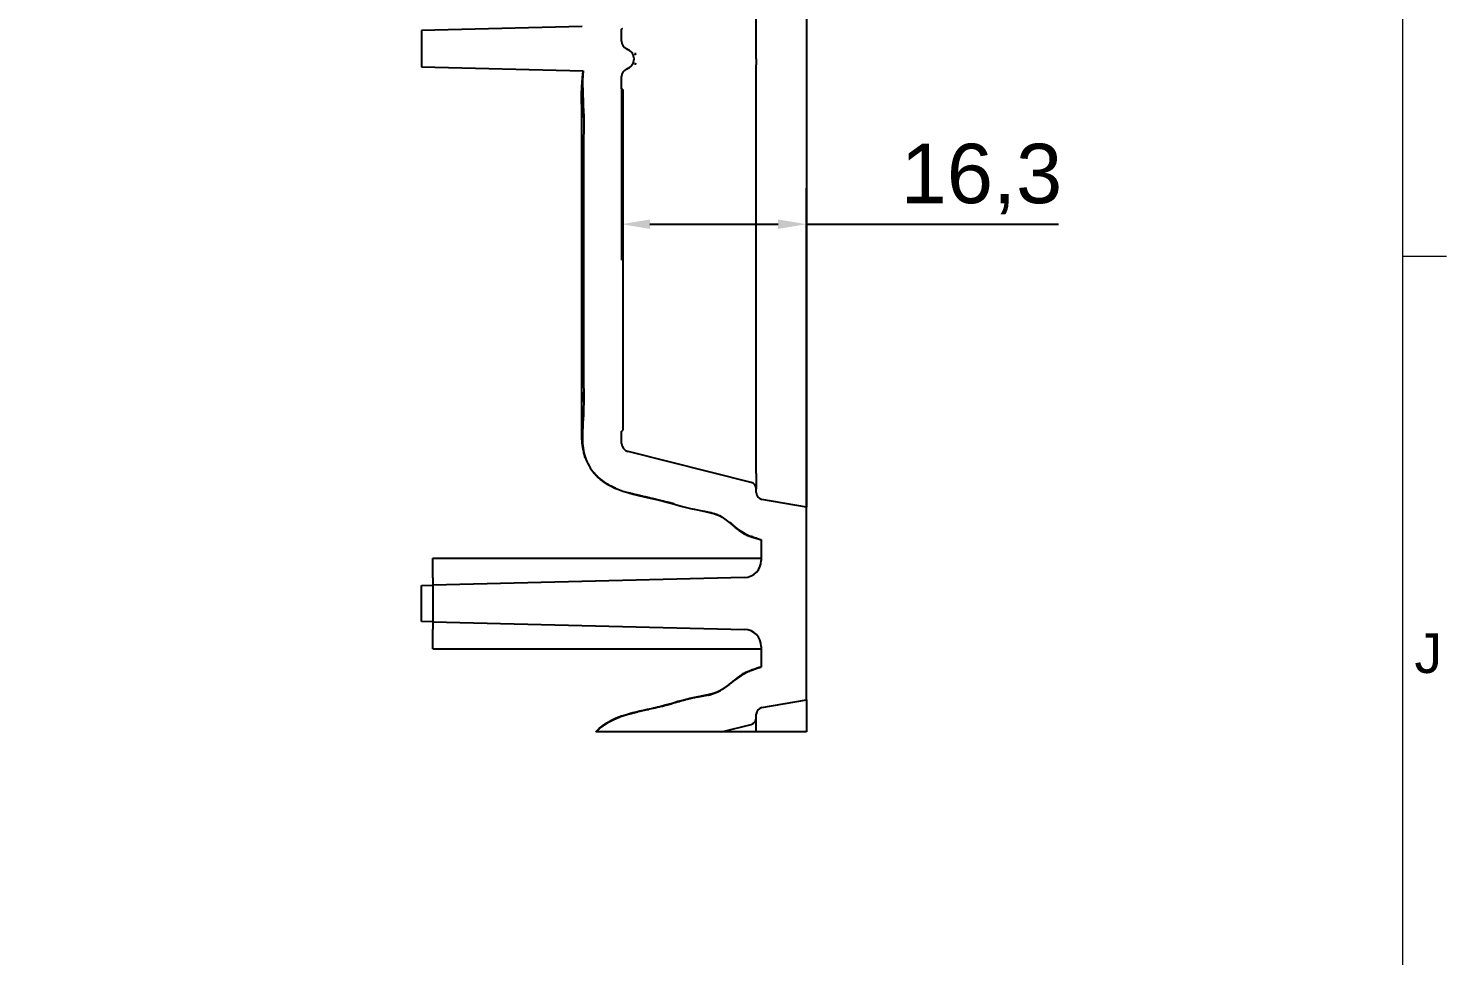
# Model space of a CAD drawing. Header units: millimetres. Extents: x 0 to 1486, y 0 to 1051.
# Drawn here: x 1309.6 to 1466.1, y 798.8 to 901.2 of the extents above; entities that cross this region are included whole.
import ezdxf

# ---------------------------------------------------------------- set-up
doc = ezdxf.new("R2010")
doc.units = ezdxf.units.MM
doc.header["$LTSCALE"] = 1.25
for name, color, linetype, lineweight, true_color in [('Bemaßungen(DIN)', 7, 'Continuous', 5, 0x262659), ('Bruchlinien(DIN)', 7, 'Continuous', 9, 0x262659), ('Sichtbare Kanten(DIN)', 7, 'Continuous', 25, 0x262659), ('Skizziergeometrie(DIN)', 7, 'Continuous', 9, 0x262659), ('Symbole(DIN)', 7, 'Continuous', 15, 0x262659)]:
    doc.layers.add(name, color=color, linetype=linetype, lineweight=lineweight, true_color=true_color)
doc.styles.add('Aktuell-DIN', font='arial.ttf')
doc.styles.add('Aktuell-DINGroßer Text', font='arial.ttf')
doc.dimstyles.new('STANDARD-DIN', dxfattribs={"dimscale": 1.25, "dimtxt": 5.25, "dimasz": 2.5, "dimexe": 3.175, "dimexo": 0, "dimgap": 0.8, "dimtad": 1, "dimrnd": 1e-08, "dimtxsty": 'Aktuell-DINGroßer Text', "dimcen": 0.09, "dimdle": 10, "dimclrd": 256, "dimclre": 256, "dimclrt": 256, "dimazin": 2, "dimtfac": 0.666667, "dimtmove": 0, "dimatfit": 3, "dimfxl": 1, "dimtolj": 1, "dimlwd": 25, "dimlwe": 25, "dimarcsym": 0})

# ---------------------------------------------------------------- blocks, each defined once
blk = doc.blocks.new('Ränder Standardrahmen')
at = {"layer": 'Skizziergeometrie(DIN)'}
blk.add_line((1169, 700.83), (1172.9, 700.83), dxfattribs=at)
at = {"layer": 'Skizziergeometrie(DIN)', "flags": 128}
blk.add_lwpolyline([(20, 20), (20, 821), (1169, 821), (1169, 20), (20, 20)], dxfattribs=at)
at = {"layer": 'Symbole(DIN)', "color": 179, "true_color": 0x262659, "insert": (1170.06, 663.98), "char_height": 3.5, "attachment_point": 7, "style": 'Aktuell-DIN'}
blk.add_mtext('J', dxfattribs=at)
blk = doc.blocks.new('*D84')
at = {"layer": 'Bemaßungen(DIN)', "color": 250, "linetype": 'Continuous', "lineweight": 25, "true_color": 0x3f3f3f, "transparency": 16777216}
for p, q in [((1375.04, 894.58), (1375.04, 875.61)), ((1395.46, 848.34), (1395.46, 883.55)), ((1378.17, 879.58), (1392.33, 879.58)), ((1395.46, 879.58), (1423.28, 879.58))]:
    blk.add_line(p, q, dxfattribs=at)
at = {"layer": 'Bemaßungen(DIN)', "color": 250, "linetype": 'Continuous', "true_color": 0x3f3f3f, "transparency": 16777216}
for points in [[(1378.17, 880.1), (1378.17, 879.06), (1375.04, 879.58)], [(1392.33, 880.1), (1392.33, 879.06), (1395.46, 879.58)]]:
    blk.add_solid(points, dxfattribs=at)
at = {"layer": 'Defpoints', "color": 0, "linetype": 'Continuous', "transparency": 16777216}
for p in [(1375.04, 894.58), (1395.46, 879.58), (1395.46, 848.34)]:
    blk.add_point(p, dxfattribs=at)
at = {"layer": 'Bemaßungen(DIN)', "color": 179, "linetype": 'Continuous', "lineweight": 25, "true_color": 0x262659, "transparency": 16777216, "insert": (1405.85, 888.46), "char_height": 6.562, "attachment_point": 1, "style": 'Aktuell-DINGroßer Text'}
blk.add_mtext('\\A1;16,3', dxfattribs=at)

msp = doc.modelspace()

# ---------------------------------------------------------------- linework, layer by layer
at = {"layer": 'Bruchlinien(DIN)'}
for points in [[(1370.655, 892.069), (1370.652, 892.197), (1370.65, 892.321), (1370.648, 892.441)], [(1370.667, 890.923), (1370.666, 891.28), (1370.663, 891.652), (1370.655, 892.069)], [(1370.653, 857.408), (1370.652, 857.596), (1370.653, 857.796), (1370.653, 858.009)]]:
    msp.add_open_spline(points, degree=3, dxfattribs=at)
at = {"layer": 'Sichtbare Kanten(DIN)'}
for p, q in [((1389.92, 898.499), (1389.92, 941.555)), ((1395.457, 919.666), (1395.457, 849.324)), ((1370.691, 901.398), (1352.957, 900.964)), ((1352.957, 900.964), (1352.957, 896.964)), ((1375.045, 899.787), (1375.045, 901.057)), ((1375.79, 898.837), (1375.57, 898.945)), ((1389.92, 897.827), (1389.92, 898.499)), ((1389.92, 897.827), (1389.92, 897.155)), ((1389.92, 852.053), (1389.92, 897.155)), ((1352.957, 896.964), (1370.808, 896.528)), ((1375.045, 894.585), (1375.045, 895.867)), ((1375.57, 896.709), (1375.79, 896.816)), ((1375.232, 856.979), (1375.232, 894.251)), ((1375.045, 855.382), (1375.045, 856.645)), ((1389.351, 851.082), (1375.756, 854.472)), ((1389.92, 852.053), (1389.92, 850.355)), ((1389.92, 849.945), (1389.92, 850.355)), ((1395.457, 848.339), (1390.54, 849.206)), ((1395.457, 849.324), (1395.457, 848.339)), ((1395.457, 827.089), (1395.457, 848.339)), ((1387.29, 846.369), (1387.29, 846.369)), ((1390.457, 844.756), (1390.457, 842.461)), ((1354.207, 840.555), (1354.207, 842.714)), ((1354.207, 842.714), (1390.457, 842.714)), ((1352.957, 839.714), (1354.207, 839.745)), ((1352.957, 835.714), (1352.957, 839.714)), ((1388.628, 840.586), (1354.207, 839.745)), ((1354.207, 840.555), (1354.207, 839.745)), ((1354.207, 839.745), (1354.207, 835.684)), ((1354.207, 835.684), (1352.957, 835.714)), ((1354.207, 835.684), (1388.628, 834.843)), ((1354.207, 835.684), (1354.207, 834.873)), ((1354.207, 832.714), (1354.207, 834.873)), ((1390.457, 832.968), (1390.457, 830.682)), ((1354.207, 832.714), (1390.457, 832.714)), ((1390.54, 826.222), (1395.457, 827.089)), ((1395.457, 827.089), (1395.457, 826.104)), ((1389.92, 825.074), (1389.92, 825.484)), ((1395.457, 826.104), (1395.457, 823.527)), ((1386.065, 823.527), (1389.351, 824.346)), ((1389.92, 823.527), (1389.92, 825.074)), ((1372.196, 823.527), (1372.19, 823.527)), ((1386.065, 823.527), (1372.215, 823.527)), ((1389.374, 823.527), (1386.065, 823.527)), ((1390.54, 823.527), (1389.92, 823.527)), ((1395.457, 823.527), (1390.54, 823.527))]:
    msp.add_line(p, q, dxfattribs=at)
for centre, radius, start, end in [((1375.982, 899.787), 0.938, 180, 243.9136), ((1375.295, 897.827), 1.125, 296.0864, 63.9136), ((1375.982, 895.867), 0.938, 116.0864, 180), ((1375.982, 855.382), 0.938, 180, 256), ((1389.17, 850.355), 0.75, 0, 76), ((1390.67, 849.945), 0.75, 180, 260), ((1388.582, 842.461), 1.875, 271.4, 0), ((1388.582, 832.968), 1.875, 0, 88.6), ((1390.67, 825.484), 0.75, 100, 180), ((1389.17, 825.074), 0.75, 284, 0)]:
    msp.add_arc(centre, radius, start, end, dxfattribs=at)
for centre, major_axis, ratio, start_param, end_param in [((1376.585, 898.46), (-0.281, -0.138), 0.6990486, 6.2831844, 6.8203987), ((1376.585, 897.194), (-0.281, 0.138), 0.6990486, 5.742563, 6.2831859), ((1376.621, 898.499), (0, -0.313), 0.2419219, 4.7123961, 5.654914), ((1376.621, 897.155), (0, -0.313), 0.2419219, 3.769864, 4.7123819)]:
    msp.add_ellipse(centre, major_axis=major_axis, ratio=ratio, start_param=start_param, end_param=end_param, dxfattribs=at)
for points, knots in [([(1375.045, 901.057), (1375.045, 901.068), (1375.046, 901.078), (1375.051, 901.098), (1375.055, 901.107), (1375.067, 901.131), (1375.078, 901.144), (1375.089, 901.154)], [-0.0080133965, -0.0080133965, -0.0080133965, -0.0080133965, -0.0058333695, -0.0058333695, -0.0036601991, -0.0036601991, -0.0000140766, -0.0000140766, -0.0000140766, -0.0000140766]), ([(1375.089, 901.154), (1375.098, 901.161), (1375.107, 901.169), (1375.125, 901.184), (1375.134, 901.191), (1375.143, 901.199)], [-0.0056065806, -0.0056065806, -0.0056065806, -0.0056065806, -0.0028097036, -0.0028097036, 0, 0, 0, 0]), ([(1370.639, 893.995), (1370.639, 893.995), (1370.639, 893.995), (1370.639, 893.995), (1370.639, 894.002), (1370.64, 894.029), (1370.64, 894.058), (1370.642, 894.142), (1370.644, 894.205), (1370.648, 894.361), (1370.652, 894.457), (1370.663, 894.705), (1370.672, 894.864), (1370.688, 895.097), (1370.693, 895.176), (1370.703, 895.306), (1370.708, 895.359), (1370.717, 895.472), (1370.721, 895.523), (1370.728, 895.602), (1370.731, 895.632), (1370.738, 895.724), (1370.742, 895.77), (1370.758, 895.974), (1370.77, 896.128), (1370.79, 896.342), (1370.797, 896.415), (1370.808, 896.528)], [6.22982929, 6.22982929, 6.22982929, 6.22982929, 6.23040032, 6.23040032, 6.24259709, 6.24259709, 6.26275581, 6.26275581, 6.28902346, 6.28902346, 6.31864655, 6.31864655, 6.36228831, 6.36228831, 6.38499778, 6.38499778, 6.40209106, 6.40209106, 6.42758716, 6.42758716, 6.4537482, 6.4537482, 6.51713126, 6.51713126, 6.61211362, 6.61211362, 6.66793607, 6.66793607, 6.66793607, 6.66793607]), ([(1370.808, 896.528), (1370.659, 895.048), (1370.788, 893.774), (1370.897, 890.548), (1370.834, 889.026), (1370.865, 884.38), (1370.848, 881.255), (1370.85, 877.393), (1370.852, 877.068), (1370.848, 873.255), (1370.842, 869.664), (1370.849, 867.152), (1370.854, 866.461), (1370.853, 864.519), (1370.836, 863.761), (1370.85, 861.081), (1370.92, 860.713), (1370.763, 857.201), (1370.686, 856.233), (1370.787, 854.639), (1370.924, 854.017), (1371.502, 852.752), (1371.925, 852.158), (1372.997, 851.131), (1373.712, 850.684), (1376.067, 849.753), (1377.628, 849.522), (1381.697, 848.49), (1381.84, 848.308), (1384.466, 847.86), (1385.002, 847.758), (1386.47, 847.177), (1387.039, 846.505), (1388.937, 845.178), (1389.887, 844.889), (1390.457, 844.756)], [-3.2057172, -3.2057172, -3.2057172, -3.2057172, -2.8632719, -2.8632719, -2.5583291, -2.5583291, -1.9316278, -1.9316278, -1.7836856, -1.7836856, -1.5984068, -1.5984068, -1.5296598, -1.5296598, -1.4054366, -1.4054366, -1.1889501, -1.1889501, -1.0534753, -1.0534753, -0.9393026, -0.9393026, -0.8236371, -0.8236371, -0.6939117, -0.6939117, -0.4948601, -0.4948601, -0.2925449, -0.2925449, -0.2401274, -0.2401274, -0.1341993, -0.1341993, -0.0103736, -0.0103736, -0.0103736, -0.0103736]), ([(1370.634, 893.041), (1370.632, 893.092), (1370.631, 893.143), (1370.624, 893.437), (1370.621, 893.685), (1370.628, 894.09), (1370.634, 894.245), (1370.647, 894.48), (1370.652, 894.559), (1370.66, 894.677), (1370.663, 894.718), (1370.666, 894.759)], [5.63804465, 5.63804465, 5.63804465, 5.63804465, 5.65174804, 5.65174804, 5.71683486, 5.71683486, 5.75447796, 5.75447796, 5.77325199, 5.77325199, 5.78350188, 5.78350188, 5.78350188, 5.78350188]), ([(1375.089, 894.489), (1375.082, 894.495), (1375.075, 894.502), (1375.063, 894.519), (1375.058, 894.528), (1375.048, 894.553), (1375.045, 894.569), (1375.045, 894.585)], [-0.0080354809, -0.0080354809, -0.0080354809, -0.0080354809, -0.0058678977, -0.0058678977, -0.0036945069, -0.0036945069, 0, 0, 0, 0]), ([(1375.143, 894.443), (1375.134, 894.451), (1375.125, 894.459), (1375.107, 894.474), (1375.098, 894.481), (1375.089, 894.489)], [-0.0056041465, -0.0056041465, -0.0056041465, -0.0056041465, -0.0028020454, -0.0028020454, -0.0000084554, -0.0000084554, -0.0000084554, -0.0000084554]), ([(1375.232, 894.251), (1375.232, 894.271), (1375.23, 894.291), (1375.22, 894.331), (1375.213, 894.35), (1375.187, 894.398), (1375.166, 894.424), (1375.143, 894.443)], [-0.015995973, -0.015995973, -0.015995973, -0.015995973, -0.011658944, -0.011658944, -0.0073149, -0.0073149, 0, 0, 0, 0]), ([(1370.651, 888.892), (1370.651, 888.892), (1370.651, 888.892), (1370.651, 888.895), (1370.651, 888.9), (1370.651, 888.915), (1370.651, 888.927), (1370.651, 888.962), (1370.651, 888.986), (1370.651, 889.053), (1370.651, 889.098), (1370.651, 889.22), (1370.652, 889.299), (1370.653, 889.522), (1370.655, 889.671), (1370.662, 890.158), (1370.668, 890.504), (1370.673, 890.962), (1370.674, 891.083), (1370.674, 891.271), (1370.674, 891.344), (1370.673, 891.454), (1370.673, 891.494), (1370.672, 891.554), (1370.672, 891.574), (1370.67, 891.641), (1370.67, 891.682), (1370.667, 891.799), (1370.665, 891.884), (1370.659, 892.069), (1370.656, 892.171), (1370.648, 892.414), (1370.644, 892.56), (1370.638, 892.81), (1370.636, 892.915), (1370.633, 893.104), (1370.632, 893.192), (1370.631, 893.306), (1370.631, 893.34), (1370.63, 893.405), (1370.63, 893.435), (1370.63, 893.478), (1370.63, 893.493), (1370.63, 893.517), (1370.63, 893.524), (1370.63, 893.525), (1370.63, 893.525), (1370.63, 893.525)], [4.92526799, 4.92526799, 4.92526799, 4.92526799, 4.92696848, 4.92696848, 4.93159496, 4.93159496, 4.93781197, 4.93781197, 4.94688699, 4.94688699, 4.96068674, 4.96068674, 4.98174556, 4.98174556, 5.0189695, 5.0189695, 5.10276985, 5.10276985, 5.13309021, 5.13309021, 5.15444861, 5.15444861, 5.17349419, 5.17349419, 5.19259611, 5.19259611, 5.21152495, 5.21152495, 5.23839311, 5.23839311, 5.26503793, 5.26503793, 5.30055576, 5.30055576, 5.32550918, 5.32550918, 5.34613755, 5.34613755, 5.35559678, 5.35559678, 5.36649032, 5.36649032, 5.37631872, 5.37631872, 5.38866986, 5.38866986, 5.38928949, 5.38928949, 5.38928949, 5.38928949]), ([(1370.668, 890.574), (1370.668, 890.577), (1370.668, 890.58), (1370.669, 890.691), (1370.669, 890.805), (1370.669, 890.923)], [2.442408391, 2.442408391, 2.442408391, 2.442408391, 2.443365465, 2.443365465, 2.475990709, 2.475990709, 2.475990709, 2.475990709]), ([(1370.864, 891.327), (1370.862, 891.455), (1370.86, 891.56), (1370.857, 891.675), (1370.856, 891.702), (1370.855, 891.738), (1370.855, 891.748), (1370.854, 891.753), (1370.854, 891.754), (1370.854, 891.754)], [0, 0, 0, 0, 0.044023263, 0.044023263, 0.057048206, 0.057048206, 0.068408095, 0.068408095, 0.07265836, 0.07265836, 0.07265836, 0.07265836]), ([(1370.657, 861.128), (1370.656, 861.866), (1370.656, 862.603), (1370.651, 864.411), (1370.649, 865.528), (1370.663, 867.499), (1370.662, 868.418), (1370.662, 870.448), (1370.665, 871.536), (1370.678, 875.892), (1370.684, 879.192), (1370.658, 883.445), (1370.652, 884.462), (1370.656, 886.006), (1370.658, 886.531), (1370.654, 887.459), (1370.651, 887.867), (1370.649, 888.489), (1370.648, 888.709), (1370.649, 889.109), (1370.65, 889.29), (1370.653, 889.519), (1370.654, 889.563), (1370.654, 889.607)], [2.284712, 2.284712, 2.284712, 2.284712, 2.4625776, 2.4625776, 2.7220934, 2.7220934, 2.9487652, 2.9487652, 3.2099281, 3.2099281, 3.994322, 3.994322, 4.2420144, 4.2420144, 4.369455, 4.369455, 4.4655678, 4.4655678, 4.5213718, 4.5213718, 4.5661759, 4.5661759, 4.5767408, 4.5767408, 4.5767408, 4.5767408]), ([(1370.656, 887.112), (1370.652, 887.489), (1370.649, 887.872), (1370.648, 888.44), (1370.648, 888.628), (1370.649, 888.815)], [2.12308153, 2.12308153, 2.12308153, 2.12308153, 2.2152806, 2.2152806, 2.26023948, 2.26023948, 2.26023948, 2.26023948]), ([(1370.849, 871.878), (1370.849, 871.878), (1370.849, 871.886), (1370.849, 871.927), (1370.849, 871.95), (1370.849, 872.014), (1370.849, 872.055), (1370.849, 872.159), (1370.849, 872.227), (1370.849, 872.416), (1370.848, 872.543), (1370.848, 872.893), (1370.848, 873.125), (1370.847, 873.69), (1370.847, 874.028), (1370.848, 874.805), (1370.848, 875.246), (1370.849, 876.635), (1370.846, 877.589), (1370.847, 879.003), (1370.848, 879.47), (1370.85, 880.634), (1370.851, 881.332), (1370.847, 882.348), (1370.846, 882.664), (1370.845, 883.099), (1370.845, 883.218), (1370.845, 883.403), (1370.845, 883.472), (1370.845, 883.579), (1370.845, 883.621), (1370.846, 883.697), (1370.846, 883.731), (1370.846, 883.791), (1370.846, 883.817), (1370.846, 883.899), (1370.846, 883.95), (1370.847, 884.073), (1370.847, 884.138), (1370.848, 884.3), (1370.848, 884.401), (1370.849, 884.621), (1370.849, 884.744), (1370.851, 885.169), (1370.852, 885.483), (1370.852, 886.03), (1370.852, 886.265), (1370.85, 886.618), (1370.849, 886.736), (1370.848, 886.97), (1370.847, 887.09), (1370.846, 887.2)], [5.7631178, 5.7631178, 5.7631178, 5.7631178, 5.7845983, 5.7845983, 5.7983097, 5.7983097, 5.8123225, 5.8123225, 5.8326911, 5.8326911, 5.8659603, 5.8659603, 5.9230364, 5.9230364, 6.0029866, 6.0029866, 6.1101507, 6.1101507, 6.3379768, 6.3379768, 6.4501465, 6.4501465, 6.6184088, 6.6184088, 6.6942866, 6.6942866, 6.7227658, 6.7227658, 6.7395387, 6.7395387, 6.7509952, 6.7509952, 6.7636067, 6.7636067, 6.7774704, 6.7774704, 6.8103093, 6.8103093, 6.8357658, 6.8357658, 6.8631309, 6.8631309, 6.8949481, 6.8949481, 6.9711445, 6.9711445, 7.02797, 7.02797, 7.0563252, 7.0563252, 7.0848836, 7.0848836, 7.0848836, 7.0848836]), ([(1370.673, 873.171), (1370.672, 875.202), (1370.667, 877.242), (1370.663, 880.249), (1370.664, 881.228), (1370.659, 882.69), (1370.658, 883.176), (1370.657, 883.659)], [0.99110735, 0.99110735, 0.99110735, 0.99110735, 1.47804426, 1.47804426, 1.71326767, 1.71326767, 1.82982517, 1.82982517, 1.82982517, 1.82982517]), ([(1370.847, 869.785), (1370.847, 870.076), (1370.847, 870.367), (1370.848, 870.778), (1370.848, 870.899), (1370.848, 871.091), (1370.848, 871.164), (1370.848, 871.289), (1370.848, 871.342), (1370.848, 871.436), (1370.848, 871.476), (1370.848, 871.56), (1370.848, 871.602), (1370.848, 871.71), (1370.848, 871.779), (1370.848, 871.933), (1370.848, 872.014), (1370.848, 872.2), (1370.847, 872.307), (1370.847, 872.555), (1370.847, 872.699), (1370.846, 873.128), (1370.845, 873.418), (1370.844, 874.415), (1370.844, 875.123), (1370.844, 877.685), (1370.845, 879.542), (1370.846, 881.782), (1370.846, 882.17), (1370.846, 882.557)], [3.5419734, 3.5419734, 3.5419734, 3.5419734, 3.6117602, 3.6117602, 3.6409407, 3.6409407, 3.6590619, 3.6590619, 3.6738096, 3.6738096, 3.6892089, 3.6892089, 3.7095528, 3.7095528, 3.7398837, 3.7398837, 3.7647029, 3.7647029, 3.7920704, 3.7920704, 3.8269322, 3.8269322, 3.8961556, 3.8961556, 4.0662873, 4.0662873, 4.5122982, 4.5122982, 4.6052892, 4.6052892, 4.6052892, 4.6052892]), ([(1370.652, 865.148), (1370.651, 865.266), (1370.651, 865.384), (1370.648, 866.618), (1370.656, 867.736), (1370.662, 868.843)], [0.34696982, 0.34696982, 0.34696982, 0.34696982, 0.37528857, 0.37528857, 0.6433506, 0.6433506, 0.6433506, 0.6433506]), ([(1370.852, 861.847), (1370.852, 861.848), (1370.852, 861.849), (1370.852, 861.86), (1370.851, 861.872), (1370.851, 861.898), (1370.851, 861.911), (1370.85, 861.946), (1370.849, 861.967), (1370.848, 862.032), (1370.847, 862.075), (1370.844, 862.24), (1370.842, 862.363), (1370.836, 862.85), (1370.835, 863.217), (1370.838, 863.85), (1370.841, 864.123), (1370.845, 864.545), (1370.846, 864.707), (1370.847, 864.906), (1370.848, 864.967), (1370.848, 865.08), (1370.848, 865.125), (1370.848, 865.22), (1370.848, 865.264), (1370.848, 865.351), (1370.847, 865.383), (1370.847, 865.459), (1370.846, 865.503), (1370.845, 865.603), (1370.845, 865.66), (1370.844, 865.775), (1370.844, 865.835), (1370.843, 866.006), (1370.842, 866.119), (1370.841, 866.52), (1370.841, 866.808), (1370.842, 867.444), (1370.843, 867.792), (1370.844, 868.139)], [2.82767855, 2.82767855, 2.82767855, 2.82767855, 2.82795861, 2.82795861, 2.83148621, 2.83148621, 2.8349113, 2.8349113, 2.84007621, 2.84007621, 2.85039923, 2.85039923, 2.87978592, 2.87978592, 2.9679288, 2.9679288, 3.03431038, 3.03431038, 3.07870992, 3.07870992, 3.0998382, 3.0998382, 3.1280486, 3.1280486, 3.16681443, 3.16681443, 3.18533732, 3.18533732, 3.20106671, 3.20106671, 3.215968, 3.215968, 3.23054707, 3.23054707, 3.25764805, 3.25764805, 3.32679448, 3.32679448, 3.41024371, 3.41024371, 3.41024371, 3.41024371]), ([(1370.852, 865.482), (1370.852, 865.482), (1370.852, 865.483), (1370.852, 865.483), (1370.852, 865.483), (1370.852, 865.487), (1370.852, 865.491), (1370.852, 865.501), (1370.852, 865.507), (1370.852, 865.542), (1370.852, 865.572), (1370.853, 865.681), (1370.853, 865.761), (1370.853, 866.03), (1370.853, 866.222), (1370.852, 866.466), (1370.852, 866.542), (1370.852, 866.613)], [0, 0, 0, 0, 0.00001334, 0.00001334, 0.00003736, 0.00003736, 0.00106185, 0.00106185, 0.00242785, 0.00242785, 0.00971329, 0.00971329, 0.02915033, 0.02915033, 0.07624262, 0.07624262, 0.10139078, 0.10139078, 0.10139078, 0.10139078]), ([(1371.055, 853.769), (1371.048, 853.789), (1371.04, 853.81), (1371.011, 853.894), (1370.991, 853.956), (1370.948, 854.096), (1370.928, 854.168), (1370.892, 854.307), (1370.878, 854.37), (1370.844, 854.521), (1370.831, 854.593), (1370.812, 854.695), (1370.807, 854.722), (1370.791, 854.811), (1370.785, 854.842), (1370.768, 854.947), (1370.76, 854.996), (1370.743, 855.11), (1370.734, 855.175), (1370.715, 855.33), (1370.706, 855.423), (1370.678, 855.729), (1370.667, 855.948), (1370.656, 856.308), (1370.654, 856.456), (1370.654, 856.71), (1370.654, 856.814), (1370.655, 856.964), (1370.655, 857.018), (1370.655, 857.057), (1370.655, 857.059), (1370.655, 857.067), (1370.655, 857.074), (1370.655, 857.103), (1370.655, 857.13), (1370.655, 857.205), (1370.655, 857.259), (1370.655, 857.412), (1370.655, 857.522), (1370.654, 857.761), (1370.654, 857.889), (1370.653, 858.284), (1370.653, 858.558), (1370.652, 859.645), (1370.655, 860.485), (1370.658, 861.474), (1370.659, 861.655), (1370.66, 861.87), (1370.66, 861.924), (1370.66, 861.999), (1370.66, 862.025), (1370.66, 862.045), (1370.66, 862.049), (1370.66, 862.05), (1370.66, 862.05), (1370.66, 862.05)], [0.0191287, 0.0191287, 0.0191287, 0.0191287, 0.0250943, 0.0250943, 0.0440098, 0.0440098, 0.0726441, 0.0726441, 0.1077397, 0.1077397, 0.16949, 0.16949, 0.2567925, 0.2567925, 0.2929863, 0.2929863, 0.3121587, 0.3121587, 0.3311715, 0.3311715, 0.3553828, 0.3553828, 0.4107301, 0.4107301, 0.4528541, 0.4528541, 0.4969063, 0.4969063, 0.5375691, 0.5375691, 0.5401023, 0.5401023, 0.5477026, 0.5477026, 0.5705422, 0.5705422, 0.5984975, 0.5984975, 0.6341742, 0.6341742, 0.6694262, 0.6694262, 0.74073, 0.74073, 0.954449, 0.954449, 1.0021813, 1.0021813, 1.0194438, 1.0194438, 1.0308507, 1.0308507, 1.0357841, 1.0357841, 1.0362343, 1.0362343, 1.0362343, 1.0362343]), ([(1370.865, 859.965), (1370.865, 859.965), (1370.865, 859.969), (1370.865, 859.982), (1370.865, 859.992), (1370.865, 860.016), (1370.865, 860.031), (1370.867, 860.185), (1370.868, 860.387), (1370.867, 860.672), (1370.866, 860.746), (1370.866, 860.861), (1370.865, 860.906), (1370.864, 860.985), (1370.864, 861.016), (1370.864, 861.034)], [1.5671882, 1.5671882, 1.5671882, 1.5671882, 1.57310227, 1.57310227, 1.57832281, 1.57832281, 1.58525958, 1.58525958, 1.64967558, 1.64967558, 1.67168906, 1.67168906, 1.68720306, 1.68720306, 1.70455392, 1.70455392, 1.70455392, 1.70455392]), ([(1370.655, 857.054), (1370.654, 857.233), (1370.654, 857.415), (1370.654, 857.602), (1370.654, 857.604), (1370.654, 857.606)], [2.129843269, 2.129843269, 2.129843269, 2.129843269, 2.17474209, 2.17474209, 2.17523217, 2.17523217, 2.17523217, 2.17523217]), ([(1375.045, 856.645), (1375.045, 856.655), (1375.046, 856.665), (1375.051, 856.685), (1375.055, 856.695), (1375.067, 856.719), (1375.078, 856.731), (1375.089, 856.741)], [-0.0080133897, -0.0080133897, -0.0080133897, -0.0080133897, -0.0058333677, -0.0058333677, -0.0036602022, -0.0036602022, -0.0000140871, -0.0000140871, -0.0000140871, -0.0000140871]), ([(1375.089, 856.741), (1375.098, 856.748), (1375.107, 856.756), (1375.125, 856.771), (1375.134, 856.779), (1375.143, 856.786)], [-0.005606582, -0.005606582, -0.005606582, -0.005606582, -0.0028097036, -0.0028097036, 0, 0, 0, 0]), ([(1375.143, 856.786), (1375.158, 856.799), (1375.172, 856.814), (1375.196, 856.847), (1375.206, 856.865), (1375.227, 856.915), (1375.232, 856.948), (1375.232, 856.979)], [-0.016090389, -0.016090389, -0.016090389, -0.016090389, -0.011741533, -0.011741533, -0.007398395, -0.007398395, -0.000028943, -0.000028943, -0.000028943, -0.000028943]), ([(1372.19, 851.914), (1372.182, 851.922), (1372.174, 851.931), (1372.151, 851.957), (1372.133, 851.977), (1372.089, 852.028), (1372.061, 852.061), (1372.003, 852.131), (1371.973, 852.168), (1371.943, 852.206)], [0.119622589, 0.119622589, 0.119622589, 0.119622589, 0.126655208, 0.126655208, 0.137159167, 0.137159167, 0.149950244, 0.149950244, 0.162421646, 0.162421646, 0.162421646, 0.162421646]), ([(1372.092, 852.025), (1372.066, 852.056), (1372.039, 852.088), (1372.002, 852.133), (1371.992, 852.145), (1371.982, 852.157)], [3.008611057, 3.008611057, 3.008611057, 3.008611057, 3.019239518, 3.019239518, 3.023186932, 3.023186932, 3.023186932, 3.023186932]), ([(1374.461, 850.39), (1374.081, 850.548), (1373.66, 850.754), (1373.066, 851.138), (1372.872, 851.279), (1372.536, 851.562), (1372.389, 851.7), (1372.223, 851.878), (1372.191, 851.912), (1372.137, 851.973), (1372.113, 852.001), (1372.073, 852.048), (1372.057, 852.067), (1372.02, 852.112), (1372.007, 852.128), (1371.997, 852.139), (1371.997, 852.139), (1371.997, 852.14)], [4.66361702, 4.66361702, 4.66361702, 4.66361702, 4.78480395, 4.78480395, 4.84459772, 4.84459772, 4.89213122, 4.89213122, 4.90333191, 4.90333191, 4.91298476, 4.91298476, 4.92268735, 4.92268735, 4.94207066, 4.94207066, 4.94258093, 4.94258093, 4.94258093, 4.94258093]), ([(1374.176, 850.514), (1373.9, 850.639), (1373.63, 850.778), (1373.011, 851.158), (1372.67, 851.42), (1372.307, 851.786), (1372.24, 851.857), (1372.176, 851.93)], [1.63657768, 1.63657768, 1.63657768, 1.63657768, 1.70916771, 1.70916771, 1.811119, 1.811119, 1.83489384, 1.83489384, 1.83489384, 1.83489384]), ([(1374.024, 850.586), (1373.822, 850.683), (1373.626, 850.788), (1373.279, 850.997), (1373.126, 851.098), (1372.933, 851.239), (1372.891, 851.271), (1372.848, 851.304)], [2.80772735, 2.80772735, 2.80772735, 2.80772735, 2.86276984, 2.86276984, 2.90859749, 2.90859749, 2.92171102, 2.92171102, 2.92171102, 2.92171102]), ([(1374.376, 850.426), (1374.15, 850.519), (1373.93, 850.622), (1373.561, 850.818), (1373.41, 850.907), (1373.198, 851.044), (1373.131, 851.09), (1373.032, 851.16), (1372.998, 851.184), (1372.955, 851.216), (1372.944, 851.225), (1372.934, 851.233)], [1.3895105, 1.3895105, 1.3895105, 1.3895105, 1.44791705, 1.44791705, 1.49006629, 1.49006629, 1.51026814, 1.51026814, 1.52126058, 1.52126058, 1.52524782, 1.52524782, 1.52524782, 1.52524782]), ([(1377.244, 849.567), (1377.244, 849.567), (1377.243, 849.567), (1377.235, 849.569), (1377.224, 849.572), (1377.187, 849.58), (1377.159, 849.586), (1377.092, 849.602), (1377.062, 849.609), (1376.972, 849.63), (1376.911, 849.644), (1376.754, 849.681), (1376.652, 849.706), (1376.418, 849.763), (1376.283, 849.798), (1376.05, 849.859), (1375.952, 849.886), (1375.854, 849.914)], [2.48036833, 2.48036833, 2.48036833, 2.48036833, 2.49001969, 2.49001969, 2.51056105, 2.51056105, 2.53280541, 2.53280541, 2.5455098, 2.5455098, 2.56466646, 2.56466646, 2.59175341, 2.59175341, 2.62562601, 2.62562601, 2.65007963, 2.65007963, 2.65007963, 2.65007963]), ([(1376.799, 849.673), (1376.799, 849.673), (1376.796, 849.674), (1376.778, 849.678), (1376.765, 849.681), (1376.716, 849.692), (1376.67, 849.703), (1376.611, 849.718), (1376.598, 849.721), (1376.585, 849.724)], [4.399974903, 4.399974903, 4.399974903, 4.399974903, 4.413072444, 4.413072444, 4.426118726, 4.426118726, 4.445517105, 4.445517105, 4.450970375, 4.450970375, 4.450970375, 4.450970375]), ([(1380.73, 848.728), (1380.723, 848.73), (1380.71, 848.733), (1380.673, 848.743), (1380.655, 848.747), (1380.61, 848.758), (1380.582, 848.765), (1380.505, 848.784), (1380.451, 848.798), (1380.346, 848.823), (1380.295, 848.836), (1380.161, 848.868), (1380.077, 848.888), (1379.836, 848.947), (1379.677, 848.985), (1379.298, 849.076), (1379.076, 849.13), (1378.713, 849.219), (1378.566, 849.255), (1378.348, 849.307), (1378.269, 849.326), (1378.137, 849.358), (1378.079, 849.372), (1377.989, 849.393), (1377.963, 849.399), (1377.893, 849.415), (1377.854, 849.424), (1377.759, 849.445), (1377.703, 849.458), (1377.567, 849.489), (1377.483, 849.509), (1377.271, 849.557), (1377.138, 849.588), (1376.879, 849.65), (1376.751, 849.681), (1376.624, 849.713)], [1.02912025, 1.02912025, 1.02912025, 1.02912025, 1.04489421, 1.04489421, 1.05449332, 1.05449332, 1.06409364, 1.06409364, 1.07890371, 1.07890371, 1.09201129, 1.09201129, 1.11299584, 1.11299584, 1.15197549, 1.15197549, 1.20662618, 1.20662618, 1.24472444, 1.24472444, 1.26737195, 1.26737195, 1.28662209, 1.28662209, 1.30512903, 1.30512903, 1.32477364, 1.32477364, 1.34432651, 1.34432651, 1.36614789, 1.36614789, 1.39841666, 1.39841666, 1.43001186, 1.43001186, 1.43001186, 1.43001186]), ([(1380.631, 848.745), (1380.492, 848.779), (1380.352, 848.812), (1379.786, 848.949), (1379.354, 849.055), (1378.825, 849.187), (1378.701, 849.218), (1378.481, 849.272), (1378.381, 849.296), (1378.24, 849.331), (1378.189, 849.343), (1378.127, 849.358), (1378.099, 849.364), (1378.019, 849.383), (1377.966, 849.396), (1377.85, 849.423), (1377.792, 849.436), (1377.662, 849.467), (1377.59, 849.483), (1377.517, 849.501)], [0.82378556, 0.82378556, 0.82378556, 0.82378556, 0.85880452, 0.85880452, 0.96422808, 0.96422808, 0.99738527, 0.99738527, 1.02689226, 1.02689226, 1.04579241, 1.04579241, 1.06254978, 1.06254978, 1.08778478, 1.08778478, 1.10704489, 1.10704489, 1.12569023, 1.12569023, 1.12569023, 1.12569023]), ([(1380.844, 848.698), (1380.844, 848.698), (1380.843, 848.698), (1380.839, 848.699), (1380.823, 848.703), (1380.777, 848.716), (1380.746, 848.724), (1380.723, 848.73), (1380.719, 848.731), (1380.719, 848.731)], [0.880678229, 0.880678229, 0.880678229, 0.880678229, 0.88368876, 0.88368876, 0.906502868, 0.906502868, 0.943409602, 0.943409602, 0.963991082, 0.963991082, 0.963991082, 0.963991082]), ([(1382.043, 848.343), (1382.043, 848.343), (1382.043, 848.343), (1382.043, 848.343), (1382.043, 848.343), (1382.035, 848.345), (1382.027, 848.347), (1382.015, 848.35), (1382.013, 848.351), (1382.011, 848.351)], [0, 0, 0, 0, 0.000018586, 0.000018586, 0.000046465, 0.000046465, 0.00956757, 0.00956757, 0.01132975, 0.01132975, 0.01132975, 0.01132975]), ([(1386.092, 847.263), (1385.967, 847.322), (1385.837, 847.379), (1385.397, 847.549), (1385.065, 847.645), (1384.732, 847.731), (1384.671, 847.746), (1384.584, 847.767), (1384.572, 847.77), (1384.55, 847.775), (1384.539, 847.777), (1384.486, 847.79), (1384.418, 847.805), (1384.246, 847.843), (1384.162, 847.861), (1384.081, 847.878)], [1.21909864, 1.21909864, 1.21909864, 1.21909864, 1.25835053, 1.25835053, 1.35297831, 1.35297831, 1.3759176, 1.3759176, 1.40028518, 1.40028518, 1.42122417, 1.42122417, 1.48441971, 1.48441971, 1.53467593, 1.53467593, 1.53467593, 1.53467593]), ([(1385.597, 847.528), (1385.597, 847.528), (1385.596, 847.529), (1385.584, 847.534), (1385.56, 847.543), (1385.551, 847.546), (1385.55, 847.546), (1385.55, 847.546)], [1.897820218, 1.897820218, 1.897820218, 1.897820218, 1.912870761, 1.912870761, 1.948383401, 1.948383401, 1.95626678, 1.95626678, 1.95626678, 1.95626678]), ([(1387.656, 846.082), (1387.636, 846.099), (1387.616, 846.117), (1387.56, 846.167), (1387.524, 846.199), (1387.46, 846.259), (1387.43, 846.287), (1387.353, 846.361), (1387.307, 846.407), (1387.231, 846.483), (1387.199, 846.515), (1387.143, 846.572), (1387.118, 846.596), (1387.078, 846.636), (1387.063, 846.652), (1387.051, 846.663)], [2.746089242, 2.746089242, 2.746089242, 2.746089242, 2.752742962, 2.752742962, 2.764255444, 2.764255444, 2.773915846, 2.773915846, 2.790397947, 2.790397947, 2.804630093, 2.804630093, 2.820111236, 2.820111236, 2.835369161, 2.835369161, 2.835369161, 2.835369161]), ([(1389.944, 844.895), (1389.904, 844.904), (1389.863, 844.914), (1389.658, 844.964), (1389.48, 845.015), (1389.142, 845.128), (1389.012, 845.181), (1388.779, 845.287), (1388.684, 845.336), (1388.446, 845.47), (1388.335, 845.547), (1388.17, 845.664), (1388.118, 845.703), (1387.91, 845.861), (1387.764, 845.981), (1387.474, 846.22), (1387.468, 846.224), (1387.291, 846.368), (1387.294, 846.366), (1387.294, 846.366), (1387.293, 846.366), (1387.29, 846.369)], [0.1610492, 0.1610492, 0.1610492, 0.1610492, 0.1733837, 0.1733837, 0.2220446, 0.2220446, 0.2746558, 0.2746558, 0.3175866, 0.3175866, 0.4019929, 0.4019929, 0.4985597, 0.4985597, 0.6721984, 0.6721984, 1.0139154, 1.0139154, 1.128158, 1.128158, 1.1915085, 1.1915085, 1.1915085, 1.1915085]), ([(1388.084, 845.729), (1387.989, 845.794), (1387.892, 845.864), (1387.715, 846.004), (1387.633, 846.073), (1387.516, 846.177), (1387.479, 846.211), (1387.443, 846.245)], [0.869664762, 0.869664762, 0.869664762, 0.869664762, 0.899969898, 0.899969898, 0.925484948, 0.925484948, 0.937506718, 0.937506718, 0.937506718, 0.937506718]), ([(1390.054, 844.862), (1389.965, 844.881), (1389.867, 844.903), (1389.563, 844.979), (1389.363, 845.039), (1388.988, 845.18), (1388.806, 845.267), (1388.61, 845.375), (1388.558, 845.406), (1388.518, 845.431)], [0.06018369, 0.06018369, 0.06018369, 0.06018369, 0.09156229, 0.09156229, 0.15647901, 0.15647901, 0.22772215, 0.22772215, 0.26551684, 0.26551684, 0.26551684, 0.26551684]), ([(1390.457, 844.756), (1390.27, 844.8), (1390.084, 844.85), (1389.808, 844.938), (1389.716, 844.969), (1389.578, 845.019), (1389.532, 845.037), (1389.471, 845.06), (1389.456, 845.066), (1389.432, 845.075), (1389.422, 845.079), (1389.408, 845.085), (1389.404, 845.087), (1389.396, 845.09), (1389.392, 845.091), (1389.383, 845.095), (1389.379, 845.097), (1389.364, 845.103), (1389.363, 845.103), (1389.36, 845.104), (1389.359, 845.105), (1389.359, 845.105), (1389.359, 845.105), (1389.359, 845.105)], [0, 0, 0, 0, 0.04620891, 0.04620891, 0.06944653, 0.06944653, 0.08142655, 0.08142655, 0.0851677, 0.0851677, 0.08787366, 0.08787366, 0.08922621, 0.08922621, 0.09058158, 0.09058158, 0.09332013, 0.09332013, 0.10425799, 0.10425799, 0.11551284, 0.11551284, 0.11800432, 0.11800432, 0.11800432, 0.11800432]), ([(1390.457, 830.682), (1389.886, 830.551), (1389.146, 830.308), (1387.385, 829.186), (1386.834, 828.661), (1385.266, 827.673), (1384.625, 827.574), (1382.946, 827.291), (1382.581, 827.228), (1380.97, 826.805), (1380.507, 826.612), (1377.495, 825.9), (1376.505, 825.711), (1374.897, 825.234), (1374.054, 824.925), (1372.841, 824.122), (1372.5, 823.829), (1372.215, 823.527)], [-2.3349374, -2.3349374, -2.3349374, -2.3349374, -1.9252873, -1.9252873, -1.5694216, -1.5694216, -1.1031055, -1.1031055, -0.8819158, -0.8819158, -0.5617421, -0.5617421, -0.3263262, -0.3263262, -0.1523478, -0.1523478, -0.061559, -0.061559, -0.061559, -0.061559]), ([(1387.101, 828.914), (1387.112, 828.923), (1387.126, 828.934), (1387.207, 828.999), (1387.276, 829.054), (1387.522, 829.253), (1387.573, 829.297), (1387.92, 829.578), (1388.041, 829.676), (1388.335, 829.882), (1388.414, 829.93), (1388.418, 829.932), (1388.401, 829.922), (1388.418, 829.933), (1388.427, 829.938), (1388.453, 829.955), (1388.469, 829.965), (1388.504, 829.986), (1388.521, 829.996), (1388.556, 830.016), (1388.573, 830.026), (1388.619, 830.052), (1388.648, 830.068), (1388.713, 830.102), (1388.749, 830.12), (1388.843, 830.166), (1388.903, 830.193), (1389.089, 830.272), (1389.219, 830.32), (1389.487, 830.408), (1389.629, 830.448), (1389.768, 830.484)], [2.89738062, 2.89738062, 2.89738062, 2.89738062, 2.92186938, 2.92186938, 3.02169413, 3.02169413, 3.32129357, 3.32129357, 3.46757011, 3.46757011, 3.54949246, 3.54949246, 3.58364404, 3.58364404, 3.59748402, 3.59748402, 3.60896579, 3.60896579, 3.61725186, 3.61725186, 3.62366329, 3.62366329, 3.6324713, 3.6324713, 3.64221908, 3.64221908, 3.65777655, 3.65777655, 3.69089851, 3.69089851, 3.72567661, 3.72567661, 3.72567661, 3.72567661]), ([(1389.146, 830.229), (1389.146, 830.229), (1389.146, 830.229), (1389.152, 830.232), (1389.154, 830.233), (1389.16, 830.236), (1389.163, 830.237), (1389.169, 830.24), (1389.172, 830.241), (1389.18, 830.245), (1389.185, 830.247), (1389.21, 830.259), (1389.235, 830.27), (1389.28, 830.291), (1389.303, 830.301), (1389.394, 830.34), (1389.462, 830.369), (1389.739, 830.478), (1389.951, 830.55), (1390.263, 830.636), (1390.36, 830.66), (1390.457, 830.682)], [0, 0, 0, 0, 0.01187395, 0.01187395, 0.01633688, 0.01633688, 0.01818904, 0.01818904, 0.01968906, 0.01968906, 0.02119081, 0.02119081, 0.02734324, 0.02734324, 0.03329171, 0.03329171, 0.05113109, 0.05113109, 0.10470408, 0.10470408, 0.12871896, 0.12871896, 0.12871896, 0.12871896]), ([(1384.56, 827.584), (1384.56, 827.584), (1384.571, 827.587), (1384.602, 827.594), (1384.617, 827.597), (1384.657, 827.607), (1384.681, 827.613), (1384.737, 827.627), (1384.767, 827.634), (1384.828, 827.651), (1384.859, 827.659), (1384.949, 827.685), (1385.009, 827.702), (1385.212, 827.767), (1385.355, 827.819), (1385.821, 828.021), (1386.128, 828.207), (1386.536, 828.489), (1386.649, 828.571), (1386.803, 828.686), (1386.846, 828.719), (1386.897, 828.757), (1386.908, 828.766), (1386.924, 828.778), (1386.929, 828.782), (1386.94, 828.79), (1386.945, 828.794), (1386.954, 828.801), (1386.958, 828.804), (1386.965, 828.81), (1386.968, 828.812), (1386.976, 828.818), (1386.977, 828.819), (1386.983, 828.823), (1386.995, 828.832), (1387.053, 828.877), (1387.134, 828.939), (1387.134, 828.939)], [2.31753816, 2.31753816, 2.31753816, 2.31753816, 2.33637332, 2.33637332, 2.34903642, 2.34903642, 2.3591695, 2.3591695, 2.36760108, 2.36760108, 2.37570163, 2.37570163, 2.39072156, 2.39072156, 2.42719426, 2.42719426, 2.51253557, 2.51253557, 2.54612237, 2.54612237, 2.55876246, 2.55876246, 2.5625167, 2.5625167, 2.56458232, 2.56458232, 2.56763476, 2.56763476, 2.57108618, 2.57108618, 2.57702701, 2.57702701, 2.59109245, 2.59109245, 2.63327307, 2.63327307, 2.7506244, 2.7506244, 2.7506244, 2.7506244]), ([(1377.876, 825.996), (1377.881, 825.997), (1377.888, 825.999), (1377.903, 826.002), (1377.911, 826.004), (1377.934, 826.009), (1377.948, 826.012), (1377.994, 826.023), (1378.025, 826.03), (1378.15, 826.058), (1378.245, 826.08), (1378.624, 826.167), (1378.913, 826.235), (1379.35, 826.342), (1379.508, 826.382), (1380.145, 826.547), (1380.662, 826.699), (1381.312, 826.887), (1381.457, 826.928), (1381.674, 826.988), (1381.748, 827.008), (1381.861, 827.039), (1381.902, 827.05), (1381.953, 827.063), (1381.967, 827.067), (1381.988, 827.072), (1381.996, 827.074), (1382.009, 827.077), (1382.014, 827.079), (1382.021, 827.08), (1382.024, 827.081), (1382.026, 827.082)], [0.05936592, 0.05936592, 0.05936592, 0.05936592, 0.0614263, 0.0614263, 0.06365918, 0.06365918, 0.06731137, 0.06731137, 0.07506196, 0.07506196, 0.09829437, 0.09829437, 0.16843159, 0.16843159, 0.20994454, 0.20994454, 0.33644566, 0.33644566, 0.37256235, 0.37256235, 0.39083499, 0.39083499, 0.40102462, 0.40102462, 0.40556793, 0.40556793, 0.40955478, 0.40955478, 0.41406585, 0.41406585, 0.41905287, 0.41905287, 0.41905287, 0.41905287]), ([(1381.891, 827.047), (1381.909, 827.051), (1381.928, 827.056), (1381.996, 827.074), (1382.059, 827.091), (1382.208, 827.129), (1382.247, 827.139), (1382.247, 827.139)], [0.44611592, 0.44611592, 0.44611592, 0.44611592, 0.46276088, 0.46276088, 0.50007002, 0.50007002, 0.56556289, 0.56556289, 0.56556289, 0.56556289]), ([(1382.214, 827.13), (1382.216, 827.131), (1382.218, 827.131), (1382.253, 827.14), (1382.304, 827.153), (1382.463, 827.193), (1382.587, 827.223), (1382.846, 827.282), (1382.938, 827.302), (1383.051, 827.326), (1383.08, 827.332), (1383.122, 827.341), (1383.13, 827.343), (1383.131, 827.343), (1383.131, 827.343), (1383.131, 827.343)], [0.6630415, 0.6630415, 0.6630415, 0.6630415, 0.66474382, 0.66474382, 0.70069085, 0.70069085, 0.75781713, 0.75781713, 0.81294791, 0.81294791, 0.8643752, 0.8643752, 0.95099508, 0.95099508, 0.95344292, 0.95344292, 0.95344292, 0.95344292]), ([(1382.999, 827.312), (1382.999, 827.312), (1382.999, 827.312), (1383.003, 827.313), (1383.017, 827.316), (1383.057, 827.326), (1383.08, 827.331), (1383.144, 827.347), (1383.188, 827.357), (1383.357, 827.396), (1383.484, 827.425), (1383.687, 827.468), (1383.762, 827.484), (1383.967, 827.527), (1384.118, 827.558), (1384.413, 827.62), (1384.562, 827.651), (1384.997, 827.75), (1385.293, 827.824), (1385.59, 827.926), (1385.602, 827.93), (1385.614, 827.934)], [1.03752326, 1.03752326, 1.03752326, 1.03752326, 1.03974085, 1.03974085, 1.05217469, 1.05217469, 1.0619834, 1.0619834, 1.07754612, 1.07754612, 1.12130758, 1.12130758, 1.15379454, 1.15379454, 1.19709705, 1.19709705, 1.23608585, 1.23608585, 1.31034265, 1.31034265, 1.31341482, 1.31341482, 1.31341482, 1.31341482]), ([(1383.895, 827.512), (1383.922, 827.518), (1383.949, 827.523), (1384.098, 827.555), (1384.226, 827.581), (1384.404, 827.62), (1384.464, 827.633), (1384.562, 827.655), (1384.615, 827.667), (1384.738, 827.696), (1384.809, 827.713), (1384.995, 827.761), (1385.116, 827.793), (1385.405, 827.878), (1385.575, 827.934), (1385.742, 827.997)], [0.21824699, 0.21824699, 0.21824699, 0.21824699, 0.22917661, 0.22917661, 0.27639197, 0.27639197, 0.30257362, 0.30257362, 0.32241573, 0.32241573, 0.34301974, 0.34301974, 0.3753464, 0.3753464, 0.41955331, 0.41955331, 0.41955331, 0.41955331]), ([(1372.2, 823.527), (1372.444, 823.79), (1372.719, 824.028), (1373.378, 824.503), (1373.776, 824.727), (1374.511, 825.069), (1374.846, 825.199), (1375.401, 825.385), (1375.619, 825.451), (1376, 825.558), (1376.166, 825.601), (1376.389, 825.657), (1376.45, 825.672), (1376.558, 825.698), (1376.605, 825.709), (1376.676, 825.726), (1376.702, 825.732), (1376.748, 825.743), (1376.767, 825.747), (1376.802, 825.756), (1376.816, 825.759), (1376.843, 825.765), (1376.85, 825.767), (1376.85, 825.767)], [0, 0, 0, 0, 0.08627117, 0.08627117, 0.19498133, 0.19498133, 0.28121826, 0.28121826, 0.33559125, 0.33559125, 0.37646623, 0.37646623, 0.39247786, 0.39247786, 0.40593323, 0.40593323, 0.41517701, 0.41517701, 0.42567851, 0.42567851, 0.43956405, 0.43956405, 0.46211827, 0.46211827, 0.46211827, 0.46211827]), ([(1372.743, 824.027), (1372.743, 824.027), (1372.743, 824.028), (1372.746, 824.03), (1372.753, 824.036), (1372.775, 824.054), (1372.793, 824.068), (1372.844, 824.108), (1372.881, 824.137), (1372.993, 824.221), (1373.075, 824.28), (1373.304, 824.435), (1373.461, 824.534), (1373.865, 824.765), (1374.123, 824.894), (1374.503, 825.058), (1374.597, 825.096), (1374.849, 825.195), (1375.014, 825.255), (1375.34, 825.364), (1375.504, 825.415), (1375.768, 825.492), (1375.873, 825.521), (1376.063, 825.572), (1376.15, 825.595), (1376.288, 825.63), (1376.342, 825.643), (1376.434, 825.666), (1376.475, 825.676), (1376.547, 825.693), (1376.569, 825.699), (1376.592, 825.704), (1376.596, 825.705), (1376.596, 825.705)], [0.38294372, 0.38294372, 0.38294372, 0.38294372, 0.38538446, 0.38538446, 0.3947941, 0.3947941, 0.40672217, 0.40672217, 0.42535542, 0.42535542, 0.45769806, 0.45769806, 0.5089111, 0.5089111, 0.59137825, 0.59137825, 0.61668967, 0.61668967, 0.65775187, 0.65775187, 0.69964146, 0.69964146, 0.72785765, 0.72785765, 0.75393642, 0.75393642, 0.77346819, 0.77346819, 0.79084633, 0.79084633, 0.81538345, 0.81538345, 0.8330905, 0.8330905, 0.8330905, 0.8330905]), ([(1376.937, 825.792), (1377.04, 825.817), (1377.144, 825.842), (1377.671, 825.965), (1378.1, 826.062), (1378.612, 826.182), (1378.732, 826.211), (1378.983, 826.271), (1379.13, 826.307), (1379.429, 826.38), (1379.584, 826.418), (1379.916, 826.499), (1380.096, 826.543), (1380.271, 826.586)], [0.18589618, 0.18589618, 0.18589618, 0.18589618, 0.21246675, 0.21246675, 0.32119382, 0.32119382, 0.35787928, 0.35787928, 0.39641093, 0.39641093, 0.43482027, 0.43482027, 0.47848517, 0.47848517, 0.47848517, 0.47848517]), ([(1379.677, 826.425), (1379.706, 826.433), (1379.729, 826.439), (1379.767, 826.449), (1379.781, 826.452), (1379.813, 826.461), (1379.823, 826.463), (1379.834, 826.466), (1379.835, 826.467), (1379.835, 826.467)], [1.959230002, 1.959230002, 1.959230002, 1.959230002, 1.970494125, 1.970494125, 1.982985265, 1.982985265, 2.005338452, 2.005338452, 2.021103939, 2.021103939, 2.021103939, 2.021103939]), ([(1379.964, 826.501), (1380.017, 826.515), (1380.061, 826.527), (1380.143, 826.549), (1380.177, 826.558), (1380.23, 826.572), (1380.245, 826.576), (1380.245, 826.576)], [1.320917376, 1.320917376, 1.320917376, 1.320917376, 1.34149467, 1.34149467, 1.3686609, 1.3686609, 1.401402828, 1.401402828, 1.401402828, 1.401402828]), ([(1380.174, 826.557), (1380.214, 826.567), (1380.254, 826.577), (1380.327, 826.595), (1380.36, 826.603), (1380.413, 826.617), (1380.434, 826.622), (1380.481, 826.634), (1380.504, 826.64), (1380.535, 826.648), (1380.544, 826.65), (1380.552, 826.652), (1380.554, 826.653), (1380.554, 826.653)], [0.72850102, 0.72850102, 0.72850102, 0.72850102, 0.739086498, 0.739086498, 0.748735335, 0.748735335, 0.756033414, 0.756033414, 0.767480331, 0.767480331, 0.778588072, 0.778588072, 0.786451331, 0.786451331, 0.786451331, 0.786451331]), ([(1372.188, 823.527), (1372.543, 823.917), (1372.973, 824.251), (1373.523, 824.579), (1373.624, 824.635), (1373.726, 824.689)], [0, 0, 0, 0, 0.12684365, 0.12684365, 0.15489563, 0.15489563, 0.15489563, 0.15489563]), ([(1389.92, 823.527), (1389.92, 823.527), (1389.911, 823.527), (1389.877, 823.527), (1389.852, 823.527), (1389.767, 823.527), (1389.7, 823.527), (1389.543, 823.527), (1389.454, 823.527), (1389.374, 823.527)], [-0.058247911, -0.058247911, -0.058247911, -0.058247911, -0.04761182, -0.04761182, -0.036943964, -0.036943964, -0.019955165, -0.019955165, 0, 0, 0, 0])]:
    msp.add_open_spline(points, degree=3, knots=knots, dxfattribs=at)
for points in [[(1372.112, 852.002), (1372.09, 852.029), (1372.067, 852.055), (1372.046, 852.082)], [(1383.126, 848.087), (1383.11, 848.091), (1383.101, 848.093), (1383.101, 848.093)], [(1387.031, 846.682), (1387.027, 846.687), (1387.024, 846.689), (1387.024, 846.689)], [(1383.029, 827.32), (1383.037, 827.321), (1383.053, 827.325), (1383.076, 827.33)], [(1380.109, 826.541), (1380.128, 826.546), (1380.148, 826.551), (1380.167, 826.555)]]:
    msp.add_open_spline(points, degree=3, dxfattribs=at)

# ---------------------------------------------------------------- block references
at = {"xscale": 1.25, "yscale": 1.25, "zscale": 1.25}
msp.add_blockref('Ränder Standardrahmen', (0, 0), dxfattribs=at)

# ---------------------------------------------------------------- dimensions: what is measured, and where the dimension line sits
at = {"layer": 'Bemaßungen(DIN)', "color": 250, "linetype": 'Continuous', "lineweight": 25, "true_color": 0x3f3f3f}
dim = msp.add_linear_dim(base=(1395.457, 879.577), p1=(1375.045, 894.585), p2=(1395.457, 848.339), angle=180, dimstyle='STANDARD-DIN', override={"dimgap": 0.8, "dimdec": 1, "dimlfac": 0.8, "dimtol": 0, "dimlim": 0, "dimtp": 0, "dimtm": 0, "dimtdec": 2, "dimtofl": 0, "dimatfit": 2}, dxfattribs=at)
dim.commit()
dim.dimension.update_dxf_attribs({"geometry": '*D84', "text_midpoint": (1414.067, 879.577), "dimtype": 160})

doc.saveas('drawing.dxf')
